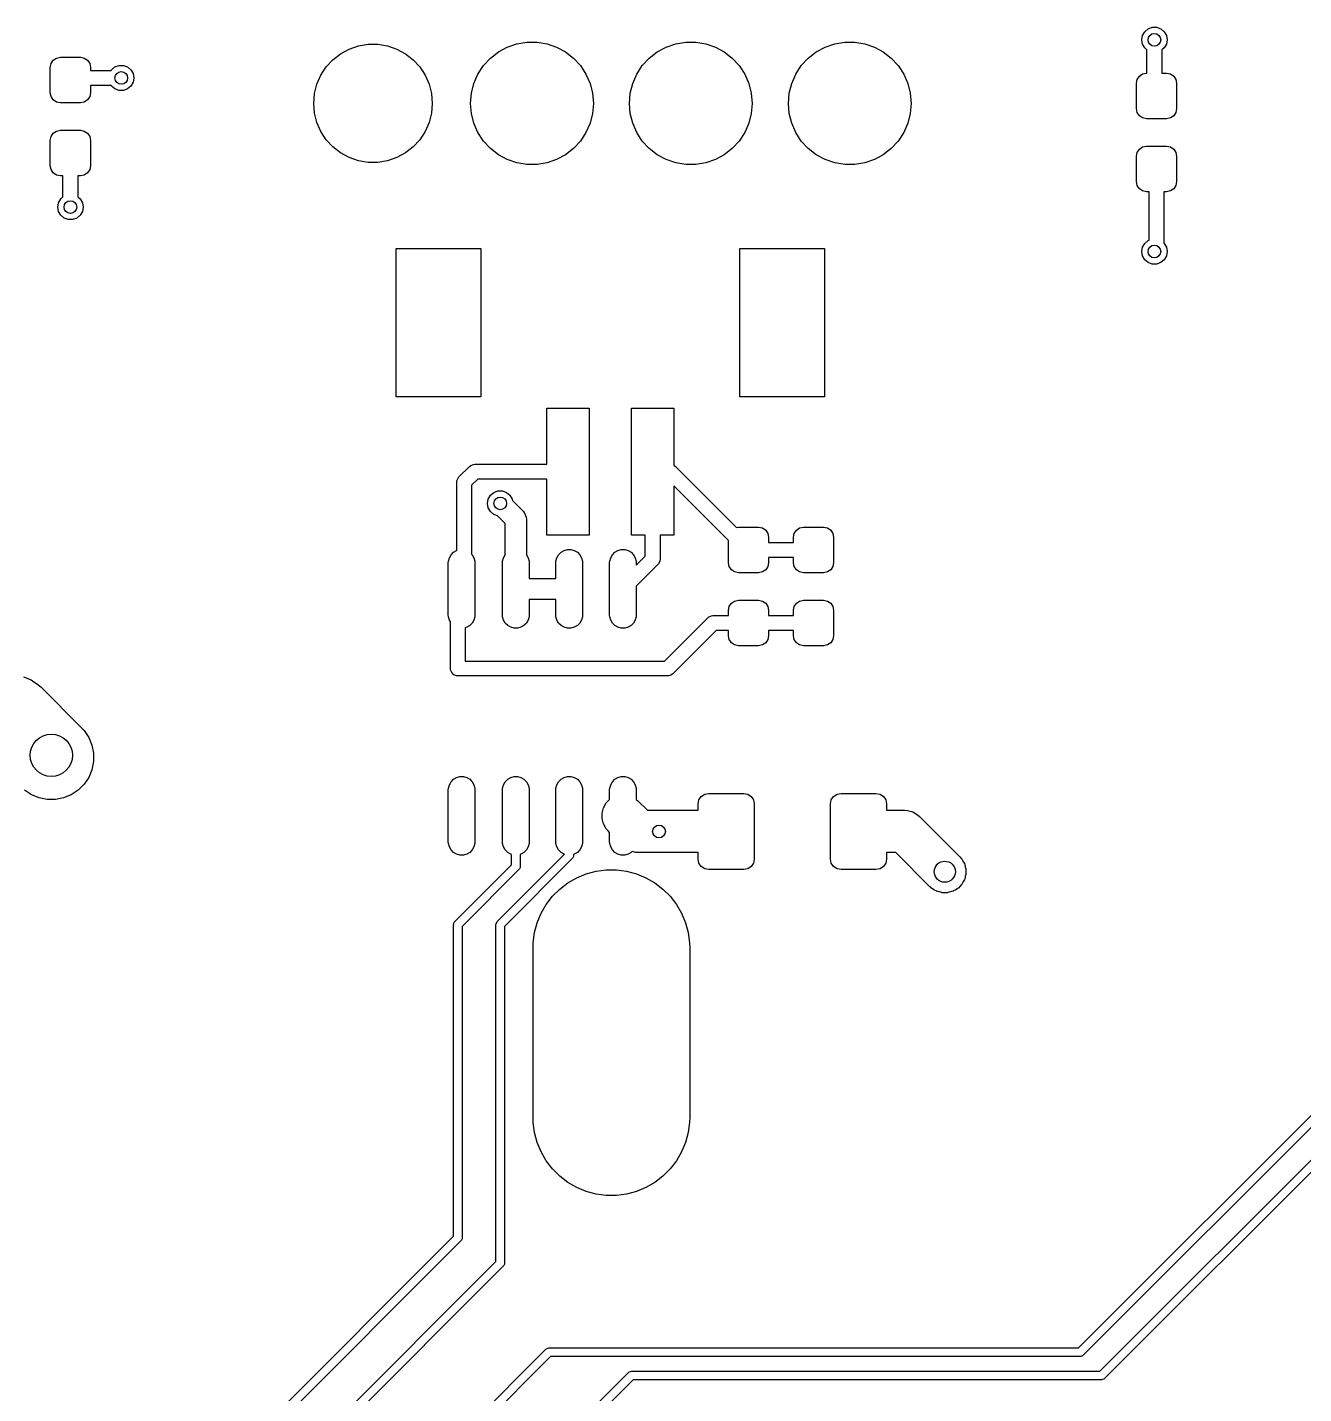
# Model space of a CAD drawing. Extents: x 281 to 540, y -238 to -79.
# Drawn here: x 301.44 to 331.58, y -139.04 to -106.76 of the extents above; entities that cross this region are included whole.
import ezdxf

# ---------------------------------------------------------------- set-up
doc = ezdxf.new("R2010")
doc.units = 0
doc.layers.add('BLACK', color=7, linetype='CONTINUOUS')

msp = doc.modelspace()

# ---------------------------------------------------------------- linework, layer by layer
at = {"layer": 'BLACK', "linetype": 'CONTINUOUS'}
for p, q in [((327.830187, -106.867164), (327.91, -106.800192)), ((327.91, -106.800192), (328.007906, -106.764558)), ((328.007906, -106.764558), (328.112094, -106.764558)), ((328.112094, -106.764558), (328.21, -106.800192)), ((328.21, -106.800192), (328.289813, -106.867164)), ((313.004046, -107.15437), (313.24026, -107.114952)), ((313.24026, -107.114952), (313.47974, -107.114952)), ((313.47974, -107.114952), (313.715954, -107.15437)), ((316.754046, -107.15437), (316.99026, -107.114952)), ((316.99026, -107.114952), (317.22974, -107.114952)), ((317.22974, -107.114952), (317.465954, -107.15437)), ((320.509046, -107.15437), (320.74526, -107.114952)), ((320.74526, -107.114952), (320.98474, -107.114952)), ((320.98474, -107.114952), (321.220954, -107.15437)), ((327.76, -107.06), (327.778092, -106.957394)), ((327.778092, -107.162606), (327.76, -107.06)), ((327.778092, -106.957394), (327.830187, -106.867164)), ((328.289813, -106.867164), (328.341908, -106.957394)), ((328.341908, -106.957394), (328.36, -107.06)), ((328.36, -107.06), (328.341908, -107.162606)), ((302.131613, -107.490579), (302.2225, -107.4725)), ((302.2225, -107.4725), (302.6975, -107.4725)), ((302.6975, -107.4725), (302.788387, -107.490579)), ((308.656806, -107.529987), (308.839273, -107.387967)), ((308.839273, -107.387967), (309.042626, -107.277917)), ((309.042626, -107.277917), (309.26132, -107.20284)), ((309.26132, -107.20284), (309.489389, -107.164782)), ((309.489389, -107.164782), (309.720611, -107.164782)), ((309.720611, -107.164782), (309.94868, -107.20284)), ((309.94868, -107.20284), (310.167374, -107.277917)), ((310.167374, -107.277917), (310.370727, -107.387967)), ((310.370727, -107.387967), (310.553194, -107.529987)), ((312.377942, -107.4932), (312.566925, -107.346109)), ((312.566925, -107.346109), (312.777542, -107.232129)), ((312.777542, -107.232129), (313.004046, -107.15437)), ((313.715954, -107.15437), (313.942458, -107.232129)), ((313.942458, -107.232129), (314.153075, -107.346109)), ((314.153075, -107.346109), (314.342058, -107.4932)), ((316.127942, -107.4932), (316.316925, -107.346109)), ((316.316925, -107.346109), (316.527542, -107.232129)), ((316.527542, -107.232129), (316.754046, -107.15437)), ((317.465954, -107.15437), (317.692458, -107.232129)), ((317.692458, -107.232129), (317.903075, -107.346109)), ((317.903075, -107.346109), (318.092058, -107.4932)), ((319.882942, -107.4932), (320.071925, -107.346109)), ((320.071925, -107.346109), (320.282542, -107.232129)), ((320.282542, -107.232129), (320.509046, -107.15437)), ((321.220954, -107.15437), (321.447458, -107.232129)), ((321.447458, -107.232129), (321.658075, -107.346109)), ((321.658075, -107.346109), (321.847058, -107.4932)), ((327.830187, -107.252836), (327.778092, -107.162606)), ((327.885, -107.29883), (327.830187, -107.252836)), ((327.885, -107.8475), (327.885, -107.29883)), ((328.289813, -107.252836), (328.235, -107.29883)), ((328.235, -107.29883), (328.235, -107.8475)), ((328.341908, -107.162606), (328.289813, -107.252836)), ((301.985, -107.71), (302.003079, -107.619113)), ((301.985, -108.31), (301.985, -107.71)), ((302.003079, -107.619113), (302.054562, -107.542062)), ((302.054562, -107.542062), (302.131613, -107.490579)), ((302.788387, -107.490579), (302.865438, -107.542062)), ((302.865438, -107.542062), (302.916921, -107.619113)), ((302.916921, -107.619113), (302.935, -107.71)), ((302.935, -107.71), (302.935, -107.785)), ((302.935, -107.785), (303.419889, -107.785)), ((303.419889, -107.785), (303.430187, -107.767164)), ((303.430187, -107.767164), (303.51, -107.700192)), ((303.51, -107.700192), (303.607906, -107.664558)), ((303.607906, -107.664558), (303.712094, -107.664558)), ((303.712094, -107.664558), (303.81, -107.700192)), ((303.81, -107.700192), (303.889813, -107.767164)), ((303.889813, -107.767164), (303.941908, -107.857394)), ((308.373737, -107.893674), (308.500203, -107.700102)), ((308.500203, -107.700102), (308.656806, -107.529987)), ((310.553194, -107.529987), (310.709797, -107.700102)), ((310.709797, -107.700102), (310.836263, -107.893674)), ((312.084763, -107.869876), (312.215746, -107.669392)), ((312.215746, -107.669392), (312.377942, -107.4932)), ((314.342058, -107.4932), (314.504254, -107.669392)), ((314.504254, -107.669392), (314.635237, -107.869876)), ((315.834763, -107.869876), (315.965746, -107.669392)), ((315.965746, -107.669392), (316.127942, -107.4932)), ((318.092058, -107.4932), (318.254254, -107.669392)), ((318.254254, -107.669392), (318.385237, -107.869876)), ((319.589763, -107.869876), (319.720746, -107.669392)), ((319.720746, -107.669392), (319.882942, -107.4932)), ((321.847058, -107.4932), (322.009254, -107.669392)), ((322.009254, -107.669392), (322.140237, -107.869876)), ((303.941908, -108.062606), (303.889813, -108.152836)), ((303.941908, -107.857394), (303.96, -107.96)), ((303.96, -107.96), (303.941908, -108.062606)), ((308.224094, -108.329568), (308.280856, -108.105421)), ((308.280856, -108.105421), (308.373737, -107.893674)), ((310.836263, -107.893674), (310.929144, -108.105421)), ((310.929144, -108.105421), (310.985906, -108.329568)), ((311.929776, -108.321338), (311.988565, -108.089186)), ((311.988565, -108.089186), (312.084763, -107.869876)), ((314.635237, -107.869876), (314.731435, -108.089186)), ((314.731435, -108.089186), (314.790224, -108.321338)), ((315.679776, -108.321338), (315.738565, -108.089186)), ((315.738565, -108.089186), (315.834763, -107.869876)), ((318.385237, -107.869876), (318.481435, -108.089186)), ((318.481435, -108.089186), (318.540224, -108.321338)), ((319.434776, -108.321338), (319.493565, -108.089186)), ((319.493565, -108.089186), (319.589763, -107.869876)), ((322.140237, -107.869876), (322.236435, -108.089186)), ((322.236435, -108.089186), (322.295224, -108.321338)), ((327.635, -108.085), (327.653079, -107.994113)), ((327.635, -108.685), (327.635, -108.085)), ((327.653079, -107.994113), (327.704562, -107.917062)), ((327.704562, -107.917062), (327.781613, -107.865579)), ((327.781613, -107.865579), (327.8725, -107.8475)), ((327.8725, -107.8475), (327.885, -107.8475)), ((328.235, -107.8475), (328.3475, -107.8475)), ((328.3475, -107.8475), (328.438387, -107.865579)), ((328.438387, -107.865579), (328.515438, -107.917062)), ((328.515438, -107.917062), (328.566921, -107.994113)), ((328.566921, -107.994113), (328.585, -108.085)), ((328.585, -108.085), (328.585, -108.685)), ((302.003079, -108.400887), (301.985, -108.31)), ((302.054562, -108.477938), (302.003079, -108.400887)), ((302.916921, -108.400887), (302.865438, -108.477938)), ((302.935, -108.31), (302.916921, -108.400887)), ((303.419889, -108.135), (302.935, -108.135)), ((302.935, -108.135), (302.935, -108.31)), ((303.430187, -108.152836), (303.419889, -108.135)), ((303.51, -108.219808), (303.430187, -108.152836)), ((303.607906, -108.255442), (303.51, -108.219808)), ((303.712094, -108.255442), (303.607906, -108.255442)), ((303.81, -108.219808), (303.712094, -108.255442)), ((303.889813, -108.152836), (303.81, -108.219808)), ((308.205, -108.56), (308.224094, -108.329568)), ((310.985906, -108.329568), (311.005, -108.56)), ((311.91, -108.56), (311.929776, -108.321338)), ((314.790224, -108.321338), (314.81, -108.56)), ((315.66, -108.56), (315.679776, -108.321338)), ((318.540224, -108.321338), (318.56, -108.56)), ((319.415, -108.56), (319.434776, -108.321338)), ((322.295224, -108.321338), (322.315, -108.56)), ((302.131613, -108.529421), (302.054562, -108.477938)), ((302.2225, -108.5475), (302.131613, -108.529421)), ((302.6975, -108.5475), (302.2225, -108.5475)), ((302.788387, -108.529421), (302.6975, -108.5475)), ((302.865438, -108.477938), (302.788387, -108.529421)), ((308.224094, -108.790432), (308.205, -108.56)), ((311.005, -108.56), (310.985906, -108.790432)), ((311.929776, -108.798662), (311.91, -108.56)), ((314.81, -108.56), (314.790224, -108.798662)), ((315.679776, -108.798662), (315.66, -108.56)), ((318.56, -108.56), (318.540224, -108.798662)), ((319.434776, -108.798662), (319.415, -108.56)), ((322.315, -108.56), (322.295224, -108.798662)), ((327.653079, -108.775887), (327.635, -108.685)), ((328.585, -108.685), (328.566921, -108.775887)), ((308.280856, -109.014579), (308.224094, -108.790432)), ((308.373737, -109.226326), (308.280856, -109.014579)), ((310.929144, -109.014579), (310.836263, -109.226326)), ((310.985906, -108.790432), (310.929144, -109.014579)), ((311.988565, -109.030814), (311.929776, -108.798662)), ((312.084763, -109.250124), (311.988565, -109.030814)), ((314.731435, -109.030814), (314.635237, -109.250124)), ((314.790224, -108.798662), (314.731435, -109.030814)), ((315.738565, -109.030814), (315.679776, -108.798662)), ((315.834763, -109.250124), (315.738565, -109.030814)), ((318.481435, -109.030814), (318.385237, -109.250124)), ((318.540224, -108.798662), (318.481435, -109.030814)), ((319.493565, -109.030814), (319.434776, -108.798662)), ((319.589763, -109.250124), (319.493565, -109.030814)), ((322.236435, -109.030814), (322.140237, -109.250124)), ((322.295224, -108.798662), (322.236435, -109.030814)), ((327.704562, -108.852938), (327.653079, -108.775887)), ((327.781613, -108.904421), (327.704562, -108.852938)), ((327.8725, -108.9225), (327.781613, -108.904421)), ((328.3475, -108.9225), (327.8725, -108.9225)), ((328.438387, -108.904421), (328.3475, -108.9225)), ((328.515438, -108.852938), (328.438387, -108.904421)), ((328.566921, -108.775887), (328.515438, -108.852938)), ((301.985, -109.435), (302.003079, -109.344113)), ((302.003079, -109.344113), (302.054562, -109.267062)), ((302.054562, -109.267062), (302.131613, -109.215579)), ((302.131613, -109.215579), (302.2225, -109.1975)), ((302.2225, -109.1975), (302.6975, -109.1975)), ((302.6975, -109.1975), (302.788387, -109.215579)), ((302.788387, -109.215579), (302.865438, -109.267062)), ((302.865438, -109.267062), (302.916921, -109.344113)), ((302.916921, -109.344113), (302.935, -109.435)), ((308.500203, -109.419898), (308.373737, -109.226326)), ((310.836263, -109.226326), (310.709797, -109.419898)), ((312.215746, -109.450608), (312.084763, -109.250124)), ((314.635237, -109.250124), (314.504254, -109.450608)), ((315.965746, -109.450608), (315.834763, -109.250124)), ((318.385237, -109.250124), (318.254254, -109.450608)), ((319.720746, -109.450608), (319.589763, -109.250124)), ((322.140237, -109.250124), (322.009254, -109.450608)), ((301.985, -110.035), (301.985, -109.435)), ((302.935, -109.435), (302.935, -110.035)), ((308.656806, -109.590013), (308.500203, -109.419898)), ((308.839273, -109.732033), (308.656806, -109.590013)), ((309.042626, -109.842083), (308.839273, -109.732033)), ((310.370727, -109.732033), (310.167374, -109.842083)), ((310.553194, -109.590013), (310.370727, -109.732033)), ((310.709797, -109.419898), (310.553194, -109.590013)), ((312.377942, -109.6268), (312.215746, -109.450608)), ((312.566925, -109.773891), (312.377942, -109.6268)), ((314.342058, -109.6268), (314.153075, -109.773891)), ((314.504254, -109.450608), (314.342058, -109.6268)), ((316.127942, -109.6268), (315.965746, -109.450608)), ((316.316925, -109.773891), (316.127942, -109.6268)), ((318.092058, -109.6268), (317.903075, -109.773891)), ((318.254254, -109.450608), (318.092058, -109.6268)), ((319.882942, -109.6268), (319.720746, -109.450608)), ((320.071925, -109.773891), (319.882942, -109.6268)), ((321.847058, -109.6268), (321.658075, -109.773891)), ((322.009254, -109.450608), (321.847058, -109.6268)), ((327.635, -109.81), (327.653079, -109.719113)), ((327.653079, -109.719113), (327.704562, -109.642062)), ((327.704562, -109.642062), (327.781613, -109.590579)), ((327.781613, -109.590579), (327.8725, -109.5725)), ((327.8725, -109.5725), (328.3475, -109.5725)), ((328.3475, -109.5725), (328.438387, -109.590579)), ((328.438387, -109.590579), (328.515438, -109.642062)), ((328.515438, -109.642062), (328.566921, -109.719113)), ((328.566921, -109.719113), (328.585, -109.81)), ((302.003079, -110.125887), (301.985, -110.035)), ((302.935, -110.035), (302.916921, -110.125887)), ((309.26132, -109.91716), (309.042626, -109.842083)), ((309.489389, -109.955218), (309.26132, -109.91716)), ((309.720611, -109.955218), (309.489389, -109.955218)), ((309.94868, -109.91716), (309.720611, -109.955218)), ((310.167374, -109.842083), (309.94868, -109.91716)), ((312.777542, -109.887871), (312.566925, -109.773891)), ((313.004046, -109.96563), (312.777542, -109.887871)), ((313.24026, -110.005048), (313.004046, -109.96563)), ((313.47974, -110.005048), (313.24026, -110.005048)), ((313.715954, -109.96563), (313.47974, -110.005048)), ((313.942458, -109.887871), (313.715954, -109.96563)), ((314.153075, -109.773891), (313.942458, -109.887871)), ((316.527542, -109.887871), (316.316925, -109.773891)), ((316.754046, -109.96563), (316.527542, -109.887871)), ((316.99026, -110.005048), (316.754046, -109.96563)), ((317.22974, -110.005048), (316.99026, -110.005048)), ((317.465954, -109.96563), (317.22974, -110.005048)), ((317.692458, -109.887871), (317.465954, -109.96563)), ((317.903075, -109.773891), (317.692458, -109.887871)), ((320.282542, -109.887871), (320.071925, -109.773891)), ((320.509046, -109.96563), (320.282542, -109.887871)), ((320.74526, -110.005048), (320.509046, -109.96563)), ((320.98474, -110.005048), (320.74526, -110.005048)), ((321.220954, -109.96563), (320.98474, -110.005048)), ((321.447458, -109.887871), (321.220954, -109.96563)), ((321.658075, -109.773891), (321.447458, -109.887871)), ((327.635, -110.41), (327.635, -109.81)), ((328.585, -109.81), (328.585, -110.41)), ((302.054562, -110.202938), (302.003079, -110.125887)), ((302.131613, -110.254421), (302.054562, -110.202938)), ((302.2225, -110.2725), (302.131613, -110.254421)), ((302.285, -110.2725), (302.2225, -110.2725)), ((302.285, -110.771169), (302.285, -110.2725)), ((302.6975, -110.2725), (302.635, -110.2725)), ((302.635, -110.2725), (302.635, -110.771169)), ((302.788387, -110.254421), (302.6975, -110.2725)), ((302.865438, -110.202938), (302.788387, -110.254421)), ((302.916921, -110.125887), (302.865438, -110.202938)), ((327.653079, -110.500887), (327.635, -110.41)), ((327.704562, -110.577938), (327.653079, -110.500887)), ((327.781613, -110.629421), (327.704562, -110.577938)), ((327.8725, -110.6475), (327.781613, -110.629421)), ((327.935, -110.6475), (327.8725, -110.6475)), ((327.935, -111.791092), (327.935, -110.6475)), ((328.3475, -110.6475), (328.285, -110.6475)), ((328.285, -110.6475), (328.285, -111.863125)), ((328.438387, -110.629421), (328.3475, -110.6475)), ((328.515438, -110.577938), (328.438387, -110.629421)), ((328.566921, -110.500887), (328.515438, -110.577938)), ((328.585, -110.41), (328.566921, -110.500887)), ((302.16, -111.01), (302.178092, -110.907394)), ((302.178092, -111.112606), (302.16, -111.01)), ((302.178092, -110.907394), (302.230187, -110.817164)), ((302.230187, -110.817164), (302.285, -110.771169)), ((302.635, -110.771169), (302.689813, -110.817164)), ((302.689813, -110.817164), (302.741908, -110.907394)), ((302.741908, -110.907394), (302.76, -111.01)), ((302.76, -111.01), (302.741908, -111.112606)), ((302.230187, -111.202836), (302.178092, -111.112606)), ((302.31, -111.269808), (302.230187, -111.202836)), ((302.407906, -111.305442), (302.31, -111.269808)), ((302.512094, -111.305442), (302.407906, -111.305442)), ((302.61, -111.269808), (302.512094, -111.305442)), ((302.689813, -111.202836), (302.61, -111.269808)), ((302.741908, -111.112606), (302.689813, -111.202836)), ((310.15, -115.49), (310.15, -111.99)), ((310.15, -111.99), (312.15, -111.99)), ((312.15, -111.99), (312.15, -115.49)), ((318.27, -115.49), (318.27, -111.99)), ((318.27, -111.99), (320.27, -111.99)), ((320.27, -111.99), (320.27, -115.49)), ((327.76, -112.06), (327.778092, -111.957394)), ((327.778092, -111.957394), (327.830187, -111.867164)), ((327.830187, -111.867164), (327.91, -111.800192)), ((327.91, -111.800192), (327.935, -111.791092)), ((328.285, -111.863125), (328.289813, -111.867164)), ((328.289813, -111.867164), (328.341908, -111.957394)), ((328.341908, -111.957394), (328.36, -112.06)), ((327.778092, -112.162606), (327.76, -112.06)), ((327.830187, -112.252836), (327.778092, -112.162606)), ((327.91, -112.319808), (327.830187, -112.252836)), ((328.289813, -112.252836), (328.21, -112.319808)), ((328.341908, -112.162606), (328.289813, -112.252836)), ((328.36, -112.06), (328.341908, -112.162606)), ((328.007906, -112.355442), (327.91, -112.319808)), ((328.112094, -112.355442), (328.007906, -112.355442)), ((328.21, -112.319808), (328.112094, -112.355442)), ((312.15, -115.49), (310.15, -115.49)), ((320.27, -115.49), (318.27, -115.49)), ((313.71, -117.085), (313.71, -115.76)), ((313.71, -115.76), (314.71, -115.76)), ((314.71, -115.76), (314.71, -118.76)), ((315.71, -118.76), (315.71, -115.76)), ((315.71, -115.76), (316.71, -115.76)), ((316.71, -115.76), (316.71, -117.109429)), ((311.636256, -117.386256), (311.886256, -117.136257)), ((311.886256, -117.136257), (311.912775, -117.114493)), ((311.912775, -117.114493), (311.975859, -117.088363)), ((311.975859, -117.088363), (312.01, -117.085)), ((312.01, -117.085), (313.71, -117.085)), ((316.71, -117.109429), (316.722225, -117.114493)), ((316.722225, -117.114493), (316.722229, -117.114497)), ((316.722229, -117.114497), (316.748744, -117.136256)), ((316.748744, -117.136256), (318.1937, -118.581212)), ((311.585, -117.51), (311.588363, -117.475859)), ((311.588363, -117.475859), (311.614493, -117.412775)), ((311.614493, -117.412775), (311.614497, -117.41277)), ((311.614497, -117.41277), (311.636256, -117.386256)), ((312.082487, -117.435), (311.935, -117.582487)), ((313.71, -117.435), (312.082487, -117.435)), ((313.71, -118.76), (313.71, -117.435)), ((311.585, -119.122492), (311.585, -117.51)), ((311.935, -117.582487), (311.935, -119.208334)), ((312.380187, -117.817164), (312.46, -117.750192)), ((312.46, -117.750192), (312.557906, -117.714558)), ((312.557906, -117.714558), (312.662094, -117.714558)), ((312.662094, -117.714558), (312.76, -117.750192)), ((312.76, -117.750192), (312.839813, -117.817164)), ((318, -118.882488), (316.71, -117.592488)), ((316.71, -117.592488), (316.71, -118.76)), ((312.31, -118.01), (312.328092, -117.907394)), ((312.328092, -118.112606), (312.31, -118.01)), ((312.328092, -117.907394), (312.380187, -117.817164)), ((312.380187, -118.202836), (312.328092, -118.112606)), ((312.839813, -117.817164), (312.891908, -117.907394)), ((312.891908, -117.907394), (312.898535, -117.944981)), ((312.898535, -117.944981), (313.156777, -118.203223)), ((312.46, -118.269808), (312.380187, -118.202836)), ((312.548444, -118.301998), (312.46, -118.269808)), ((312.73, -118.483554), (312.548444, -118.301998)), ((313.156777, -118.203223), (313.187862, -118.241102)), ((313.187862, -118.241102), (313.187867, -118.241107)), ((313.187867, -118.241107), (313.225196, -118.331227)), ((313.225196, -118.331227), (313.23, -118.38)), ((313.23, -118.38), (313.23, -119.223402)), ((312.73, -119.223402), (312.73, -118.483554)), ((314.71, -118.76), (313.71, -118.76)), ((316.035, -118.76), (315.71, -118.76)), ((316.035, -119.257512), (316.035, -118.76)), ((316.71, -118.76), (316.385, -118.76)), ((316.385, -118.76), (316.385, -119.33)), ((318.1937, -118.581212), (318.2375, -118.5725)), ((318.2375, -118.5725), (318.7125, -118.5725)), ((318.7125, -118.5725), (318.803387, -118.590579)), ((318.803387, -118.590579), (318.880438, -118.642062)), ((318.880438, -118.642062), (318.931921, -118.719113)), ((318.931921, -118.719113), (318.95, -118.81)), ((319.535, -118.81), (319.553079, -118.719113)), ((319.553079, -118.719113), (319.604562, -118.642062)), ((319.604562, -118.642062), (319.681613, -118.590579)), ((319.681613, -118.590579), (319.7725, -118.5725)), ((319.7725, -118.5725), (320.2475, -118.5725)), ((320.2475, -118.5725), (320.338387, -118.590579)), ((320.338387, -118.590579), (320.415438, -118.642062)), ((320.415438, -118.642062), (320.466921, -118.719113)), ((320.466921, -118.719113), (320.485, -118.81)), ((318, -119.41), (318, -118.882488)), ((318.95, -118.81), (318.95, -118.935)), ((318.95, -118.935), (319.535, -118.935)), ((319.535, -118.935), (319.535, -118.81)), ((320.485, -118.81), (320.485, -119.41)), ((311.385, -119.415), (311.387695, -119.373884)), ((311.385, -120.645), (311.385, -119.415)), ((311.387695, -119.373884), (311.408978, -119.294455)), ((311.408978, -119.294455), (311.450094, -119.22324)), ((311.450094, -119.22324), (311.50824, -119.165094)), ((311.50824, -119.165094), (311.579455, -119.123978)), ((311.579455, -119.123978), (311.585, -119.122492)), ((311.935, -119.208334), (311.949906, -119.22324)), ((311.949906, -119.22324), (311.991022, -119.294455)), ((311.991022, -119.294455), (312.012305, -119.373884)), ((312.012305, -119.373884), (312.015, -119.415)), ((312.015, -119.415), (312.015, -120.645)), ((312.665, -119.415), (312.667695, -119.373884)), ((312.665, -120.645), (312.665, -119.415)), ((312.667695, -119.373884), (312.688978, -119.294455)), ((312.688978, -119.294455), (312.73, -119.223402)), ((313.23, -119.223402), (313.271022, -119.294455)), ((313.271022, -119.294455), (313.292305, -119.373884)), ((313.292305, -119.373884), (313.295, -119.415)), ((313.295, -119.415), (313.295, -119.78)), ((313.925, -119.415), (313.927695, -119.373884)), ((313.925, -119.78), (313.925, -119.415)), ((313.927695, -119.373884), (313.948978, -119.294455)), ((313.948978, -119.294455), (313.990094, -119.22324)), ((313.990094, -119.22324), (314.04824, -119.165094)), ((314.04824, -119.165094), (314.119455, -119.123978)), ((314.119455, -119.123978), (314.198884, -119.102695)), ((314.198884, -119.102695), (314.281116, -119.102695)), ((314.281116, -119.102695), (314.360545, -119.123978)), ((314.360545, -119.123978), (314.43176, -119.165094)), ((314.43176, -119.165094), (314.489906, -119.22324)), ((314.489906, -119.22324), (314.531022, -119.294455)), ((314.531022, -119.294455), (314.552305, -119.373884)), ((314.552305, -119.373884), (314.555, -119.415)), ((314.555, -119.415), (314.555, -120.645)), ((315.195, -119.415), (315.197695, -119.373884)), ((315.195, -120.645), (315.195, -119.415)), ((315.197695, -119.373884), (315.218978, -119.294455)), ((315.218978, -119.294455), (315.260094, -119.22324)), ((315.260094, -119.22324), (315.31824, -119.165094)), ((315.31824, -119.165094), (315.389455, -119.123978)), ((315.389455, -119.123978), (315.468884, -119.102695)), ((315.468884, -119.102695), (315.551116, -119.102695)), ((315.551116, -119.102695), (315.630545, -119.123978)), ((315.630545, -119.123978), (315.70176, -119.165094)), ((315.70176, -119.165094), (315.759906, -119.22324)), ((315.759906, -119.22324), (315.801022, -119.294455)), ((315.801022, -119.294455), (315.822305, -119.373884)), ((315.822305, -119.373884), (315.825, -119.415)), ((315.825, -119.467512), (316.035, -119.257512)), ((315.825, -119.415), (315.825, -119.467512)), ((316.381637, -119.364141), (316.355507, -119.427225)), ((316.385, -119.33), (316.381637, -119.364141)), ((318.018079, -119.500887), (318, -119.41)), ((318.95, -119.41), (318.931921, -119.500887)), ((319.535, -119.285), (318.95, -119.285)), ((318.95, -119.285), (318.95, -119.41)), ((319.535, -119.41), (319.535, -119.285)), ((319.553079, -119.500887), (319.535, -119.41)), ((320.485, -119.41), (320.466921, -119.500887)), ((316.333743, -119.453744), (315.825, -119.962487)), ((316.355507, -119.427225), (316.333743, -119.453744)), ((318.069562, -119.577938), (318.018079, -119.500887)), ((318.146613, -119.629421), (318.069562, -119.577938)), ((318.2375, -119.6475), (318.146613, -119.629421)), ((318.7125, -119.6475), (318.2375, -119.6475)), ((318.803387, -119.629421), (318.7125, -119.6475)), ((318.880438, -119.577938), (318.803387, -119.629421)), ((318.931921, -119.500887), (318.880438, -119.577938)), ((319.604562, -119.577938), (319.553079, -119.500887)), ((319.681613, -119.629421), (319.604562, -119.577938)), ((319.7725, -119.6475), (319.681613, -119.629421)), ((320.2475, -119.6475), (319.7725, -119.6475)), ((320.338387, -119.629421), (320.2475, -119.6475)), ((320.415438, -119.577938), (320.338387, -119.629421)), ((320.466921, -119.500887), (320.415438, -119.577938)), ((313.295, -119.78), (313.925, -119.78)), ((315.825, -119.962487), (315.825, -120.645)), ((313.925, -120.28), (313.295, -120.28)), ((313.295, -120.28), (313.295, -120.645)), ((313.925, -120.645), (313.925, -120.28)), ((318.018079, -120.444113), (318.069562, -120.367062)), ((318.069562, -120.367062), (318.146613, -120.315579)), ((318.146613, -120.315579), (318.2375, -120.2975)), ((318.2375, -120.2975), (318.7125, -120.2975)), ((318.7125, -120.2975), (318.803387, -120.315579)), ((318.803387, -120.315579), (318.880438, -120.367062)), ((318.880438, -120.367062), (318.931921, -120.444113)), ((319.553079, -120.444113), (319.604562, -120.367062)), ((319.604562, -120.367062), (319.681613, -120.315579)), ((319.681613, -120.315579), (319.7725, -120.2975)), ((319.7725, -120.2975), (320.2475, -120.2975)), ((320.2475, -120.2975), (320.338387, -120.315579)), ((320.338387, -120.315579), (320.415438, -120.367062)), ((320.415438, -120.367062), (320.466921, -120.444113)), ((311.387695, -120.686116), (311.385, -120.645)), ((311.408978, -120.765545), (311.387695, -120.686116)), ((312.012305, -120.686116), (311.991022, -120.765545)), ((312.015, -120.645), (312.012305, -120.686116)), ((312.667695, -120.686116), (312.665, -120.645)), ((312.688978, -120.765545), (312.667695, -120.686116)), ((313.292305, -120.686116), (313.271022, -120.765545)), ((313.295, -120.645), (313.292305, -120.686116)), ((313.927695, -120.686116), (313.925, -120.645)), ((313.948978, -120.765545), (313.927695, -120.686116)), ((314.552305, -120.686116), (314.531022, -120.765545)), ((314.555, -120.645), (314.552305, -120.686116)), ((315.197695, -120.686116), (315.195, -120.645)), ((315.218978, -120.765545), (315.197695, -120.686116)), ((315.822305, -120.686116), (315.801022, -120.765545)), ((315.825, -120.645), (315.822305, -120.686116)), ((317.511257, -120.711256), (317.53777, -120.689497)), ((317.53777, -120.689497), (317.537775, -120.689493)), ((317.537775, -120.689493), (317.563906, -120.678669)), ((317.563906, -120.678669), (317.60086, -120.663362)), ((317.60086, -120.663362), (317.600869, -120.663362)), ((317.600869, -120.663362), (317.635, -120.66)), ((317.635, -120.66), (318, -120.66)), ((318, -120.535), (318.018079, -120.444113)), ((318, -120.66), (318, -120.535)), ((318.931921, -120.444113), (318.95, -120.535)), ((318.95, -120.535), (318.95, -120.66)), ((318.95, -120.66), (319.535, -120.66)), ((319.535, -120.535), (319.553079, -120.444113)), ((319.535, -120.66), (319.535, -120.535)), ((320.466921, -120.444113), (320.485, -120.535)), ((320.485, -120.535), (320.485, -121.135)), ((311.435, -120.810616), (311.408978, -120.765545)), ((311.435, -121.91), (311.435, -120.810616)), ((311.820545, -120.936022), (311.785, -120.945546)), ((311.785, -120.945546), (311.785, -121.735)), ((311.89176, -120.894906), (311.820545, -120.936022)), ((311.949906, -120.83676), (311.89176, -120.894906)), ((311.991022, -120.765545), (311.949906, -120.83676)), ((312.730094, -120.83676), (312.688978, -120.765545)), ((312.78824, -120.894906), (312.730094, -120.83676)), ((312.859455, -120.936022), (312.78824, -120.894906)), ((312.938884, -120.957305), (312.859455, -120.936022)), ((313.021116, -120.957305), (312.938884, -120.957305)), ((313.100545, -120.936022), (313.021116, -120.957305)), ((313.17176, -120.894906), (313.100545, -120.936022)), ((313.229906, -120.83676), (313.17176, -120.894906)), ((313.271022, -120.765545), (313.229906, -120.83676)), ((313.990094, -120.83676), (313.948978, -120.765545)), ((314.04824, -120.894906), (313.990094, -120.83676)), ((314.119455, -120.936022), (314.04824, -120.894906)), ((314.198884, -120.957305), (314.119455, -120.936022)), ((314.281116, -120.957305), (314.198884, -120.957305)), ((314.360545, -120.936022), (314.281116, -120.957305)), ((314.43176, -120.894906), (314.360545, -120.936022)), ((314.489906, -120.83676), (314.43176, -120.894906)), ((314.531022, -120.765545), (314.489906, -120.83676)), ((315.260094, -120.83676), (315.218978, -120.765545)), ((315.31824, -120.894906), (315.260094, -120.83676)), ((315.389455, -120.936022), (315.31824, -120.894906)), ((315.468884, -120.957305), (315.389455, -120.936022)), ((315.551116, -120.957305), (315.468884, -120.957305)), ((315.630545, -120.936022), (315.551116, -120.957305)), ((315.70176, -120.894906), (315.630545, -120.936022)), ((315.759906, -120.83676), (315.70176, -120.894906)), ((315.801022, -120.765545), (315.759906, -120.83676)), ((316.487512, -121.735), (317.511257, -120.711256)), ((317.707487, -121.01), (316.683744, -122.033744)), ((318, -121.01), (317.707487, -121.01)), ((318, -121.135), (318, -121.01)), ((319.535, -121.01), (318.95, -121.01)), ((318.95, -121.01), (318.95, -121.135)), ((319.535, -121.135), (319.535, -121.01)), ((318.018079, -121.225887), (318, -121.135)), ((318.069562, -121.302938), (318.018079, -121.225887)), ((318.146613, -121.354421), (318.069562, -121.302938)), ((318.880438, -121.302938), (318.803387, -121.354421)), ((318.931921, -121.225887), (318.880438, -121.302938)), ((318.95, -121.135), (318.931921, -121.225887)), ((319.553079, -121.225887), (319.535, -121.135)), ((319.604562, -121.302938), (319.553079, -121.225887)), ((319.681613, -121.354421), (319.604562, -121.302938)), ((320.415438, -121.302938), (320.338387, -121.354421)), ((320.466921, -121.225887), (320.415438, -121.302938)), ((320.485, -121.135), (320.466921, -121.225887)), ((318.2375, -121.3725), (318.146613, -121.354421)), ((318.7125, -121.3725), (318.2375, -121.3725)), ((318.803387, -121.354421), (318.7125, -121.3725)), ((319.7725, -121.3725), (319.681613, -121.354421)), ((320.2475, -121.3725), (319.7725, -121.3725)), ((320.338387, -121.354421), (320.2475, -121.3725)), ((311.438363, -121.944141), (311.435, -121.91)), ((311.464493, -122.007225), (311.438363, -121.944141)), ((311.785, -121.735), (316.487512, -121.735)), ((301.350285, -122.10306), (301.531397, -122.178079)), ((301.531397, -122.178079), (301.564204, -122.2)), ((301.564204, -122.2), (301.694394, -122.286989)), ((301.694394, -122.286989), (301.767107, -122.352893)), ((311.512775, -122.055507), (311.464493, -122.007225)), ((311.575859, -122.081637), (311.512775, -122.055507)), ((311.61, -122.085), (311.575859, -122.081637)), ((316.56, -122.085), (311.61, -122.085)), ((316.594141, -122.081637), (316.56, -122.085)), ((316.657225, -122.055507), (316.594141, -122.081637)), ((316.657229, -122.055502), (316.657225, -122.055507)), ((316.683744, -122.033744), (316.657229, -122.055502)), ((301.767107, -122.352893), (302.717107, -123.302893)), ((302.717107, -123.302893), (302.783011, -123.375607)), ((302.783011, -123.375607), (302.891921, -123.538604)), ((302.891921, -123.538604), (302.96694, -123.719716)), ((302.96694, -123.719716), (303.005184, -123.911983)), ((303.005184, -123.911983), (303.005184, -124.108017)), ((303.005184, -124.108017), (302.96694, -124.300284)), ((302.891921, -124.481396), (302.783011, -124.644394)), ((302.96694, -124.300284), (302.891921, -124.481396)), ((311.450094, -124.58324), (311.50824, -124.525094)), ((311.50824, -124.525094), (311.579455, -124.483978)), ((311.579455, -124.483978), (311.658884, -124.462695)), ((311.658884, -124.462695), (311.741116, -124.462695)), ((311.741116, -124.462695), (311.820545, -124.483978)), ((311.820545, -124.483978), (311.89176, -124.525094)), ((311.89176, -124.525094), (311.949906, -124.58324)), ((312.730094, -124.58324), (312.78824, -124.525094)), ((312.78824, -124.525094), (312.859455, -124.483978)), ((312.859455, -124.483978), (312.938884, -124.462695)), ((312.938884, -124.462695), (313.021116, -124.462695)), ((313.021116, -124.462695), (313.100545, -124.483978)), ((313.100545, -124.483978), (313.17176, -124.525094)), ((313.17176, -124.525094), (313.229906, -124.58324)), ((313.990094, -124.58324), (314.04824, -124.525094)), ((314.04824, -124.525094), (314.119455, -124.483978)), ((314.119455, -124.483978), (314.198884, -124.462695)), ((314.198884, -124.462695), (314.281116, -124.462695)), ((314.281116, -124.462695), (314.360545, -124.483978)), ((314.360545, -124.483978), (314.43176, -124.525094)), ((314.43176, -124.525094), (314.489906, -124.58324)), ((315.260094, -124.58324), (315.31824, -124.525094)), ((315.31824, -124.525094), (315.389455, -124.483978)), ((315.389455, -124.483978), (315.468884, -124.462695)), ((315.468884, -124.462695), (315.551116, -124.462695)), ((315.551116, -124.462695), (315.630545, -124.483978)), ((315.630545, -124.483978), (315.70176, -124.525094)), ((315.70176, -124.525094), (315.759906, -124.58324)), ((301.538604, -124.891921), (301.375607, -124.783011)), ((301.719716, -124.96694), (301.538604, -124.891921)), ((302.481396, -124.891921), (302.300284, -124.96694)), ((302.644394, -124.783011), (302.481396, -124.891921)), ((302.783011, -124.644394), (302.644394, -124.783011)), ((311.385, -124.775), (311.387695, -124.733884)), ((311.385, -126.005), (311.385, -124.775)), ((311.387695, -124.733884), (311.408978, -124.654455)), ((311.408978, -124.654455), (311.450094, -124.58324)), ((311.949906, -124.58324), (311.991022, -124.654455)), ((311.991022, -124.654455), (312.012305, -124.733884)), ((312.012305, -124.733884), (312.015, -124.775)), ((312.015, -124.775), (312.015, -126.005)), ((312.665, -124.775), (312.667695, -124.733884)), ((312.665, -126.005), (312.665, -124.775)), ((312.667695, -124.733884), (312.688978, -124.654455)), ((312.688978, -124.654455), (312.730094, -124.58324)), ((313.229906, -124.58324), (313.271022, -124.654455)), ((313.271022, -124.654455), (313.292305, -124.733884)), ((313.292305, -124.733884), (313.295, -124.775)), ((313.295, -124.775), (313.295, -126.005)), ((313.925, -124.775), (313.927695, -124.733884)), ((313.925, -126.005), (313.925, -124.775)), ((313.927695, -124.733884), (313.948978, -124.654455)), ((313.948978, -124.654455), (313.990094, -124.58324)), ((314.489906, -124.58324), (314.531022, -124.654455)), ((314.531022, -124.654455), (314.552305, -124.733884)), ((314.552305, -124.733884), (314.555, -124.775)), ((314.555, -124.775), (314.555, -126.005)), ((315.195, -124.775), (315.197695, -124.733884)), ((315.195, -125.003944), (315.195, -124.775)), ((315.197695, -124.733884), (315.218978, -124.654455)), ((315.218978, -124.654455), (315.260094, -124.58324)), ((315.759906, -124.58324), (315.801022, -124.654455)), ((315.801022, -124.654455), (315.822305, -124.733884)), ((315.822305, -124.733884), (315.825, -124.775)), ((315.825, -124.775), (315.825, -125.002637)), ((317.358223, -124.933223), (317.439329, -124.87903)), ((317.439329, -124.87903), (317.535, -124.86)), ((317.535, -124.86), (318.36, -124.86)), ((318.36, -124.86), (318.455671, -124.87903)), ((318.455671, -124.87903), (318.536777, -124.933223)), ((320.483223, -124.933223), (320.564329, -124.87903)), ((320.564329, -124.87903), (320.66, -124.86)), ((320.66, -124.86), (321.485, -124.86)), ((321.485, -124.86), (321.580671, -124.87903)), ((321.580671, -124.87903), (321.661777, -124.933223)), ((301.911983, -125.005184), (301.719716, -124.96694)), ((302.108017, -125.005184), (301.911983, -125.005184)), ((302.300284, -124.96694), (302.108017, -125.005184)), ((315.014277, -125.324737), (315.04806, -125.198658)), ((315.04806, -125.198658), (315.113324, -125.08562)), ((315.113324, -125.08562), (315.195, -125.003944)), ((315.825, -125.002637), (315.863553, -125.036447)), ((315.863553, -125.036447), (316.087106, -125.26)), ((317.285, -125.11), (317.30403, -125.014329)), ((317.285, -125.26), (317.285, -125.11)), ((317.30403, -125.014329), (317.358223, -124.933223)), ((318.536777, -124.933223), (318.59097, -125.014329)), ((318.59097, -125.014329), (318.61, -125.11)), ((318.61, -125.11), (318.61, -126.41)), ((320.41, -125.11), (320.42903, -125.014329)), ((320.41, -126.41), (320.41, -125.11)), ((320.42903, -125.014329), (320.483223, -124.933223)), ((321.661777, -124.933223), (321.71597, -125.014329)), ((321.71597, -125.014329), (321.735, -125.11)), ((321.735, -125.11), (321.735, -125.26)), ((315.014277, -125.455263), (315.014277, -125.324737)), ((315.04806, -125.581342), (315.014277, -125.455263)), ((316.087106, -125.26), (316.36, -125.26)), ((316.36, -125.26), (317.285, -125.26)), ((321.735, -125.26), (322.16, -125.26)), ((322.16, -125.26), (322.225248, -125.264277)), ((322.225248, -125.264277), (322.225263, -125.264277)), ((322.225263, -125.264277), (322.351342, -125.29806)), ((322.351342, -125.29806), (322.464381, -125.363323)), ((322.464381, -125.363323), (322.464396, -125.363338)), ((322.464396, -125.363338), (322.513553, -125.406447)), ((322.513553, -125.406447), (323.463553, -126.356447)), ((315.113324, -125.69438), (315.04806, -125.581342)), ((315.156447, -125.743553), (315.113324, -125.69438)), ((315.195, -125.782106), (315.156447, -125.743553)), ((315.195, -126.005), (315.195, -125.782106)), ((311.387695, -126.046116), (311.385, -126.005)), ((311.408978, -126.125545), (311.387695, -126.046116)), ((311.450094, -126.19676), (311.408978, -126.125545)), ((311.991022, -126.125545), (311.949906, -126.19676)), ((312.012305, -126.046116), (311.991022, -126.125545)), ((312.015, -126.005), (312.012305, -126.046116)), ((312.667695, -126.046116), (312.665, -126.005)), ((312.688978, -126.125545), (312.667695, -126.046116)), ((312.730094, -126.19676), (312.688978, -126.125545)), ((313.271022, -126.125545), (313.229906, -126.19676)), ((313.292305, -126.046116), (313.271022, -126.125545)), ((313.295, -126.005), (313.292305, -126.046116)), ((313.927695, -126.046116), (313.925, -126.005)), ((313.948978, -126.125545), (313.927695, -126.046116)), ((313.990094, -126.19676), (313.948978, -126.125545)), ((314.531022, -126.125545), (314.489906, -126.19676)), ((314.552305, -126.046116), (314.531022, -126.125545)), ((314.555, -126.005), (314.552305, -126.046116)), ((315.197695, -126.046116), (315.195, -126.005)), ((315.218978, -126.125545), (315.197695, -126.046116)), ((315.260094, -126.19676), (315.218978, -126.125545)), ((311.50824, -126.254906), (311.450094, -126.19676)), ((311.579455, -126.296022), (311.50824, -126.254906)), ((311.658884, -126.317305), (311.579455, -126.296022)), ((311.741116, -126.317305), (311.658884, -126.317305)), ((311.820545, -126.296022), (311.741116, -126.317305)), ((311.89176, -126.254906), (311.820545, -126.296022)), ((311.949906, -126.19676), (311.89176, -126.254906)), ((312.539289, -127.889289), (314.129787, -126.29879)), ((314.310711, -126.400711), (312.71, -128.001422)), ((312.78824, -126.254906), (312.730094, -126.19676)), ((312.859455, -126.296022), (312.78824, -126.254906)), ((312.88, -126.301527), (312.859455, -126.296022)), ((312.88, -126.548578), (312.88, -126.301527)), ((313.100545, -126.296022), (313.08, -126.301527)), ((313.08, -126.301527), (313.08, -126.59)), ((313.17176, -126.254906), (313.100545, -126.296022)), ((313.229906, -126.19676), (313.17176, -126.254906)), ((314.04824, -126.254906), (313.990094, -126.19676)), ((314.119455, -126.296022), (314.04824, -126.254906)), ((314.129787, -126.29879), (314.119455, -126.296022)), ((314.323147, -126.385557), (314.310711, -126.400711)), ((314.323608, -126.384443), (314.323147, -126.385557)), ((314.338079, -126.349509), (314.323608, -126.384443)), ((314.34, -126.33), (314.338079, -126.349509)), ((314.360545, -126.296022), (314.34, -126.301527)), ((314.34, -126.301527), (314.34, -126.33)), ((314.43176, -126.254906), (314.360545, -126.296022)), ((314.489906, -126.19676), (314.43176, -126.254906)), ((315.31824, -126.254906), (315.260094, -126.19676)), ((315.389455, -126.296022), (315.31824, -126.254906)), ((315.468884, -126.317305), (315.389455, -126.296022)), ((315.551116, -126.317305), (315.468884, -126.317305)), ((315.630545, -126.296022), (315.551116, -126.317305)), ((315.70176, -126.254906), (315.630545, -126.296022)), ((315.72499, -126.231675), (315.70176, -126.254906)), ((315.814737, -126.255723), (315.72499, -126.231675)), ((315.814752, -126.255723), (315.814737, -126.255723)), ((315.88, -126.26), (315.814752, -126.255723)), ((316.36, -126.26), (315.88, -126.26)), ((317.285, -126.26), (316.36, -126.26)), ((317.285, -126.41), (317.285, -126.26)), ((317.30403, -126.505671), (317.285, -126.41)), ((317.358223, -126.586777), (317.30403, -126.505671)), ((318.59097, -126.505671), (318.536777, -126.586777)), ((318.61, -126.41), (318.59097, -126.505671)), ((320.42903, -126.505671), (320.41, -126.41)), ((320.483223, -126.586777), (320.42903, -126.505671)), ((321.71597, -126.505671), (321.661777, -126.586777)), ((321.735, -126.41), (321.71597, -126.505671)), ((321.952894, -126.26), (321.735, -126.26)), ((321.735, -126.26), (321.735, -126.41)), ((322.756447, -127.063553), (321.952894, -126.26)), ((323.463553, -126.356447), (323.506676, -126.40562)), ((323.506676, -126.40562), (323.517782, -126.424856)), ((323.517782, -126.424856), (323.530627, -126.43968)), ((323.530627, -126.43968), (323.546845, -126.475194)), ((323.546845, -126.475194), (323.57194, -126.518658)), ((326.268578, -137.96), (337.795956, -126.432622)), ((326.768578, -138.51), (338.985042, -126.293536)), ((339.092377, -126.469043), (326.880711, -138.680711)), ((311.539289, -127.889289), (312.88, -126.548578)), ((313.050711, -126.66071), (311.71, -128.001421)), ((313.063148, -126.645557), (313.050711, -126.66071)), ((313.078079, -126.609509), (313.063148, -126.645557)), ((313.08, -126.59), (313.078079, -126.609509)), ((314.416766, -126.850785), (314.640337, -126.758179)), ((314.640337, -126.758179), (314.874083, -126.695547)), ((314.874083, -126.695547), (315.114004, -126.663961)), ((315.114004, -126.663961), (315.355996, -126.663961)), ((315.355996, -126.663961), (315.595917, -126.695547)), ((315.595917, -126.695547), (315.829663, -126.758179)), ((315.829663, -126.758179), (316.053234, -126.850785)), ((317.439329, -126.64097), (317.358223, -126.586777)), ((317.535, -126.66), (317.439329, -126.64097)), ((318.36, -126.66), (317.535, -126.66)), ((318.455671, -126.64097), (318.36, -126.66)), ((318.536777, -126.586777), (318.455671, -126.64097)), ((320.564329, -126.64097), (320.483223, -126.586777)), ((320.66, -126.66), (320.564329, -126.64097)), ((321.485, -126.66), (320.66, -126.66)), ((321.580671, -126.64097), (321.485, -126.66)), ((321.661777, -126.586777), (321.580671, -126.64097)), ((323.57194, -126.518658), (323.579387, -126.546451)), ((323.579387, -126.546451), (323.589746, -126.569134)), ((323.589746, -126.569134), (323.594703, -126.60361)), ((323.594703, -126.816389), (323.589746, -126.850866)), ((323.594703, -126.60361), (323.605723, -126.644737)), ((323.605723, -126.775263), (323.594703, -126.816389)), ((323.605723, -126.644737), (323.605723, -126.680253)), ((323.605723, -126.680253), (323.61, -126.71)), ((323.61, -126.71), (323.605723, -126.739746)), ((323.605723, -126.739746), (323.605723, -126.775263)), ((337.977237, -126.534184), (326.380711, -138.130711)), ((313.844096, -127.29021), (314.01521, -127.119096)), ((314.01521, -127.119096), (314.207195, -126.971781)), ((314.207195, -126.971781), (314.416766, -126.850785)), ((316.053234, -126.850785), (316.262805, -126.971781)), ((316.262805, -126.971781), (316.45479, -127.119096)), ((316.45479, -127.119096), (316.625904, -127.29021)), ((322.77747, -127.081989), (322.756447, -127.063553)), ((322.78257, -127.087875), (322.77747, -127.081989)), ((322.7886, -127.09175), (322.78257, -127.087875)), ((322.80562, -127.106676), (322.7886, -127.09175)), ((322.866685, -127.141932), (322.80562, -127.106676)), ((322.902292, -127.164816), (322.866685, -127.141932)), ((323.35331, -127.141935), (323.317708, -127.164816)), ((323.414381, -127.106676), (323.35331, -127.141935)), ((323.425542, -127.095514), (323.414381, -127.106676)), ((323.43743, -127.087875), (323.425542, -127.095514)), ((323.465003, -127.056053), (323.43743, -127.087875)), ((323.506676, -127.014381), (323.465003, -127.056053)), ((323.517784, -126.995141), (323.506676, -127.014381)), ((323.530627, -126.98032), (323.517784, -126.995141)), ((323.546844, -126.944807), (323.530627, -126.98032)), ((323.57194, -126.901342), (323.546844, -126.944807)), ((323.579387, -126.873548), (323.57194, -126.901342)), ((323.589746, -126.850866), (323.579387, -126.873548)), ((313.575785, -127.691766), (313.696781, -127.482195)), ((313.696781, -127.482195), (313.844096, -127.29021)), ((316.625904, -127.29021), (316.773219, -127.482195)), ((316.773219, -127.482195), (316.894215, -127.691766)), ((322.910486, -127.167222), (322.902292, -127.164816)), ((322.918658, -127.17194), (322.910486, -127.167222)), ((323.008958, -127.196136), (322.918658, -127.17194)), ((323.038843, -127.204911), (323.008958, -127.196136)), ((323.041707, -127.204911), (323.038843, -127.204911)), ((323.044737, -127.205723), (323.041707, -127.204911)), ((323.175263, -127.205723), (323.044737, -127.205723)), ((323.178293, -127.204911), (323.175263, -127.205723)), ((323.181157, -127.204911), (323.178293, -127.204911)), ((323.211041, -127.196136), (323.181157, -127.204911)), ((323.301342, -127.17194), (323.211041, -127.196136)), ((323.309513, -127.167222), (323.301342, -127.17194)), ((323.317708, -127.164816), (323.309513, -127.167222)), ((313.483179, -127.915337), (313.575785, -127.691766)), ((316.894215, -127.691766), (316.986821, -127.915337)), ((311.51, -127.96), (311.511921, -127.940491)), ((311.51, -135.318578), (311.51, -127.96)), ((311.511921, -127.940491), (311.526853, -127.904443)), ((311.526853, -127.904443), (311.539289, -127.889289)), ((311.71, -128.001421), (311.71, -135.36)), ((312.51, -127.96), (312.511921, -127.940491)), ((312.51, -135.918578), (312.51, -127.96)), ((312.511921, -127.940491), (312.526853, -127.904443)), ((312.526853, -127.904443), (312.539289, -127.889289)), ((312.71, -128.001422), (312.71, -135.96)), ((313.420547, -128.149083), (313.483179, -127.915337)), ((316.986821, -127.915337), (317.049453, -128.149083)), ((313.385, -128.51), (313.388961, -128.389004)), ((313.388961, -128.389004), (313.420547, -128.149083)), ((317.049453, -128.149083), (317.081039, -128.389004)), ((317.081039, -128.389004), (317.085, -128.51)), ((313.385, -132.51), (313.385, -128.51)), ((317.085, -128.51), (317.085, -132.51)), ((313.388961, -132.630996), (313.385, -132.51)), ((313.420547, -132.870917), (313.388961, -132.630996)), ((317.081039, -132.630996), (317.049453, -132.870917)), ((317.085, -132.51), (317.081039, -132.630996)), ((313.483179, -133.104663), (313.420547, -132.870917)), ((317.049453, -132.870917), (316.986821, -133.104663)), ((313.575785, -133.328234), (313.483179, -133.104663)), ((316.986821, -133.104663), (316.894215, -133.328234)), ((313.696781, -133.537805), (313.575785, -133.328234)), ((313.844096, -133.72979), (313.696781, -133.537805)), ((316.773219, -133.537805), (316.625904, -133.72979)), ((316.894215, -133.328234), (316.773219, -133.537805)), ((314.01521, -133.900904), (313.844096, -133.72979)), ((314.207195, -134.048219), (314.01521, -133.900904)), ((316.45479, -133.900904), (316.262805, -134.048219)), ((316.625904, -133.72979), (316.45479, -133.900904)), ((314.416766, -134.169215), (314.207195, -134.048219)), ((314.640337, -134.261821), (314.416766, -134.169215)), ((314.874083, -134.324453), (314.640337, -134.261821)), ((315.829663, -134.261821), (315.595917, -134.324453)), ((316.053234, -134.169215), (315.829663, -134.261821)), ((316.262805, -134.048219), (316.053234, -134.169215)), ((315.114004, -134.356039), (314.874083, -134.324453)), ((315.355996, -134.356039), (315.114004, -134.356039)), ((315.595917, -134.324453), (315.355996, -134.356039)), ((302.663506, -144.165071), (311.51, -135.318578)), ((311.680711, -135.430711), (302.841439, -144.269982)), ((311.693147, -135.415557), (311.680711, -135.430711)), ((311.708079, -135.379509), (311.693147, -135.415557)), ((311.71, -135.36), (311.708079, -135.379509)), ((303.089289, -145.339289), (312.51, -135.918578)), ((312.680711, -136.030711), (303.26, -145.451422)), ((312.693147, -136.015557), (312.680711, -136.030711)), ((312.693977, -136.013553), (312.693147, -136.015557)), ((312.708079, -135.979509), (312.693977, -136.013553)), ((312.71, -135.96), (312.708079, -135.979509)), ((305.839289, -145.839289), (313.689289, -137.98929)), ((313.689289, -137.98929), (313.704442, -137.976853)), ((313.704442, -137.976853), (313.718315, -137.971107)), ((313.718315, -137.971107), (313.740491, -137.961921)), ((313.740491, -137.961921), (313.76, -137.96)), ((313.76, -137.96), (326.268578, -137.96)), ((326.380711, -138.130711), (326.365557, -138.143147)), ((313.801421, -138.16), (306.01, -145.951421)), ((326.31, -138.16), (313.801421, -138.16)), ((326.329509, -138.158079), (326.31, -138.16)), ((326.365557, -138.143147), (326.329509, -138.158079)), ((308.139289, -146.039289), (315.63929, -138.539289)), ((315.751421, -138.71), (308.31, -146.151421)), ((315.63929, -138.539289), (315.654443, -138.526853)), ((315.654443, -138.526853), (315.690491, -138.511921)), ((315.690491, -138.511921), (315.71, -138.51)), ((315.71, -138.51), (326.768578, -138.51)), ((326.81, -138.71), (315.751421, -138.71)), ((326.829509, -138.708079), (326.81, -138.71)), ((326.865557, -138.693147), (326.829509, -138.708079)), ((326.880711, -138.680711), (326.865557, -138.693147))]:
    msp.add_line(p, q, dxfattribs=at)
at = {"layer": 'BLACK'}
for centre, radius in [((328.06, -107.06), 0.15), ((303.66, -107.96), 0.15), ((302.46, -111.01), 0.15), ((328.06, -112.06), 0.15), ((312.61, -118.01), 0.15), ((302.01, -123.96), 0.5), ((316.36, -125.76), 0.15), ((323.11, -126.71), 0.25)]:
    msp.add_circle(centre, radius, dxfattribs=at)

doc.saveas('drawing.dxf')
